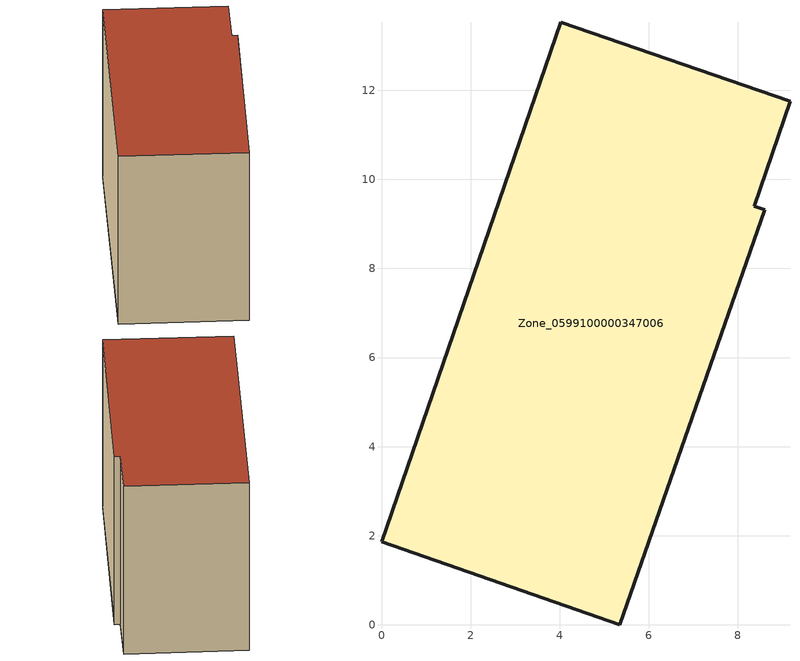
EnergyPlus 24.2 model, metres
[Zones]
Zone_0599100000347006
 floor ground (C_G): 9.17,11.75 8.37,9.4 8.6,9.32 5.35,0 0,1.86 4.03,13.53 z0
 wall outside (C_F): 9.17,11.75 4.03,13.53 0,1.86 5.35,0 8.6,9.32 8.37,9.4 9.17,11.75 z0:8.44
 roof outside (C_R): 8.37,9.4 9.17,11.75 4.03,13.53 0,1.86 5.35,0 8.6,9.32 z8.44
[BUILDING]
Pand.0599100000347006: North Axis=0; Terrain=City; Loads Convergence Tolerance Value=0.04; Temperature Convergence Tolerance Value=0.4; Solar Distribution=FullExterior; Maximum Number of Warmup Days=25; Minimum Number of Warmup Days=1
[Site:Location]
Rotterdam.The.Hague.AP_ZH_NLD Design_Conditions: Latitude=51.96; Longitude=4.45; Time Zone=1; Elevation=-4.5
[SITE:GROUNDTEMPERATURE:BUILDINGSURFACE]
18, 18, 18, 18, 18, 18, 18, 18, 18, 18, 18, 18
[MATERIAL] Thermal Absorptance=0.9; Solar Absorptance=0.7; Visible Absorptance=0.7
Name | Roughness | Thickness | Conductivity | Density | Specific Heat
G.TC.1992-2005 | MediumSmooth | 0.15 | 0.06 | 540 | 1210
F.TC.1992-2005 | Rough | 0.3 | 0.12 | 1920 | 840
R.TC.1992-2005 | MediumRough | 0.2 | 0.08 | 1500 | 1000
[CONSTRUCTION]
C_G: G.TC.1992-2005
C_F: F.TC.1992-2005
C_R: R.TC.1992-2005
[ZONE]
Zone_0599100000347006: Type=1; Multiplier=1; Ceiling Height=Autocalculate; Volume=Autocalculate; Floor Area=autocalculate; Part of Total Floor Area=Yes
[ZONEINFILTRATION:DESIGNFLOWRATE]
Infil_Zone_0599100000347006: Zone or ZoneList or Space or SpaceList=Zone_0599100000347006; Schedule=AlwaysOn; Design Flow Rate Calculation Method=Flow/Area; Flow Rate per Floor Area=0.0015; Constant Term Coefficient=1; Temperature Term Coefficient=0; Velocity Term Coefficient=0; Velocity Squared Term Coefficient=0
[HVACTEMPLATE:ZONE:IDEALLOADSAIRSYSTEM]
Zone_0599100000347006: Maximum Heating Supply Air Temperature=50; Minimum Cooling Supply Air Temperature=13; Maximum Heating Supply Air Humidity Ratio=0.0156; Minimum Cooling Supply Air Humidity Ratio=0.0077; Heating Limit=NoLimit; Cooling Limit=NoLimit; Dehumidification Control Type=ConstantSensibleHeatRatio; Cooling Sensible Heat Ratio=0.7; Dehumidification Setpoint=60; Humidification Control Type=None; Humidification Setpoint=30; Outdoor Air Method=None; Outdoor Air Flow Rate per Person=0.00944; Outdoor Air Flow Rate per Zone Floor Area=0; Outdoor Air Flow Rate per Zone=0; Demand Controlled Ventilation Type=None; Outdoor Air Economizer Type=NoEconomizer; Heat Recovery Type=None; Sensible Heat Recovery Effectiveness=0.7; Latent Heat Recovery Effectiveness=0.65
[ZONECONTROL:THERMOSTAT]
ThermostatControl_Zone_0599100000347006: Zone or ZoneList=Zone_0599100000347006; Control Type Schedule=DualSetpointControlType; Control 1=Thermostat_Zone_0599100000347006; Temperature Difference Between Cutout And Setpoint=0
[THERMOSTATSETPOINT:DUALSETPOINT]
Thermostat_Zone_0599100000347006: Heating Setpoint Temperature Schedule=HeatingSetpoint_Zone_0599100000347006; Cooling Setpoint Temperature Schedule=CoolingSetpoint_Zone_0599100000347006
[SCHEDULE:COMPACT]
HeatingSetpoint_Zone_0599100000347006: Through: 12/31, For: AllDays, Until: 24:00, 21
CoolingSetpoint_Zone_0599100000347006: Through: 12/31, For: AllDays, Until: 24:00, 24
DualSetpointControlType: Through: 12/31, For: AllDays, Until: 24:00, 4
AlwaysOn: Through: 12/31, For: AllDays, Until: 24:00, 1
